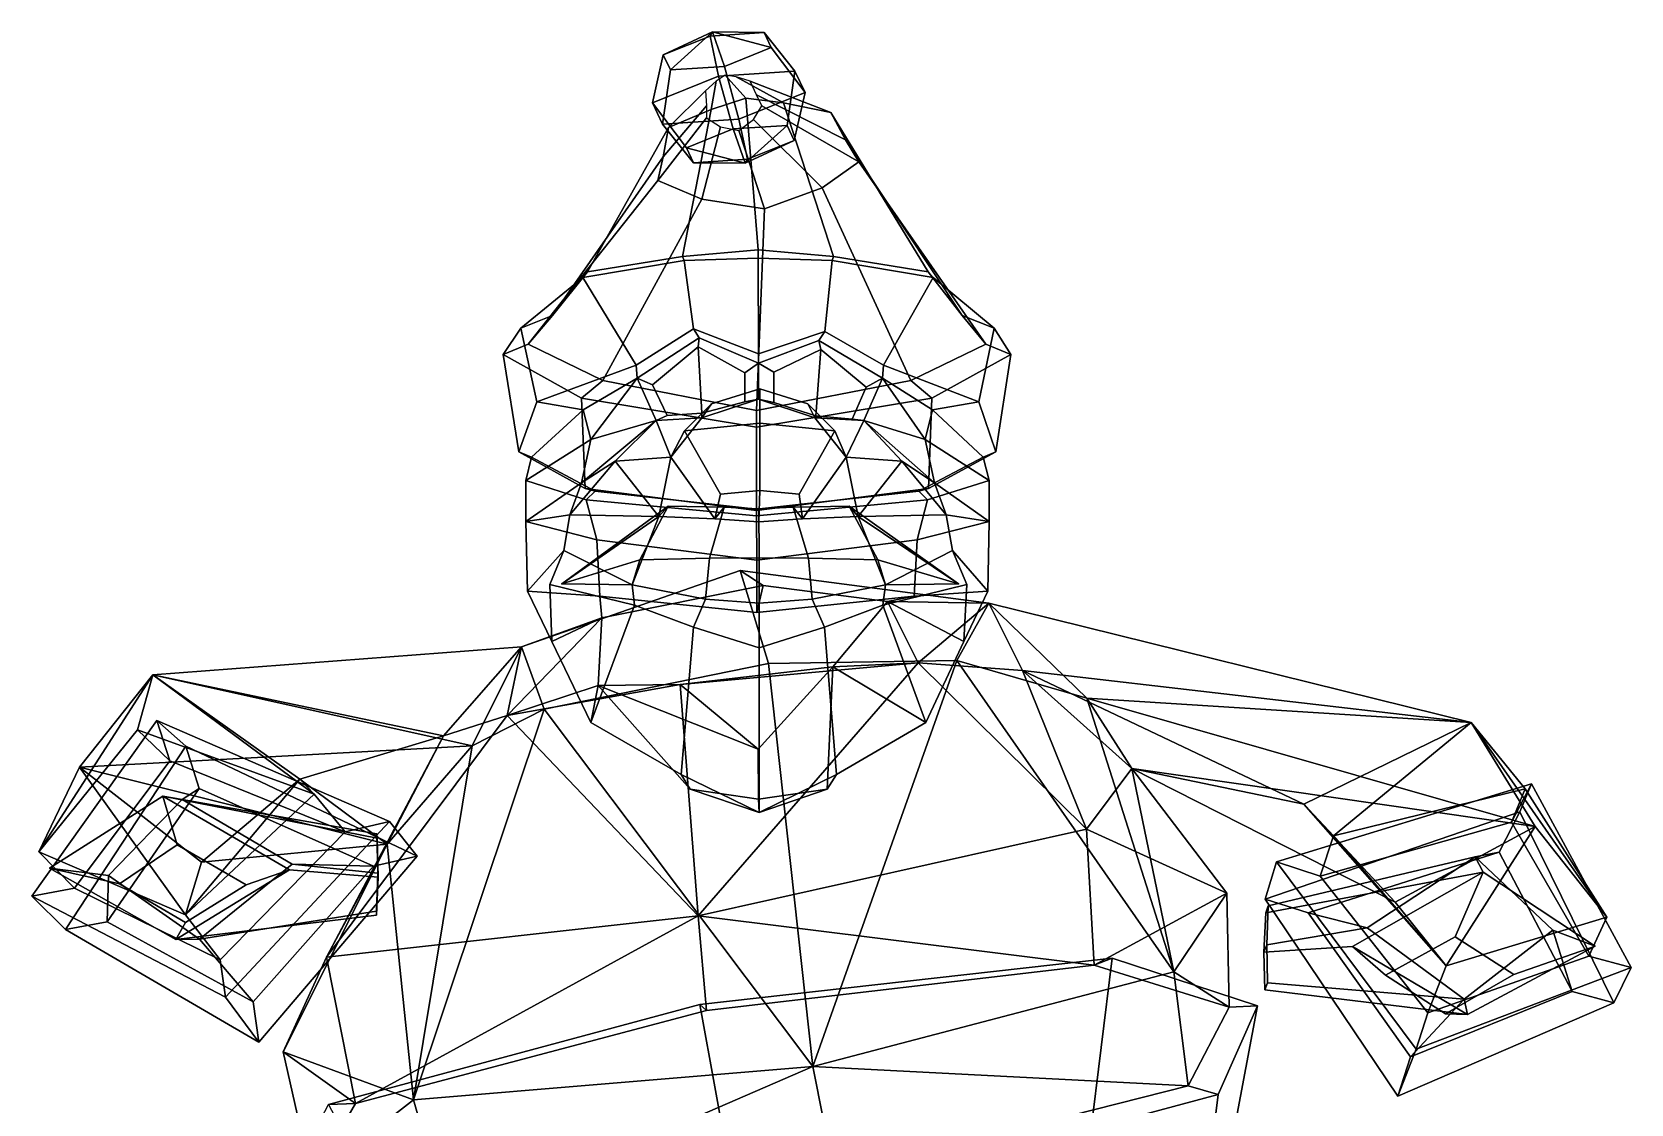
# Model space of a CAD drawing. Extents: x -216 to 217, y -168 to 284.
# Drawn here: x -216.2 to 216.6, y -6.2 to 284.1 of the extents above; entities that cross this region are included whole.
import ezdxf

# ---------------------------------------------------------------- set-up
doc = ezdxf.new("R2010")
doc.units = 0

msp = doc.modelspace()

# ---------------------------------------------------------------- linework, layer by layer
for p in [(-72.829361, 134.645157, 107.368141), (34.599239, 134.645157, 106.861176)]:
    msp.add_point(p)
for points in [[(-45.325863, 277.875977, -40.554176), (-32.660358, 282.949585, -48.637783), (-30.341681, 272.072632, -59.39183), (-48.253445, 264.897461, -47.959953)], [(-43.389053, 273.775818, -25.939379), (-32.01627, 284.058258, -32.075966), (-45.325863, 277.875977, -40.554176)], [(-32.01627, 284.058258, -32.075966), (-32.660358, 282.949585, -48.637783), (-45.325863, 277.875977, -40.554176)], [(-28.786722, 274.749207, -19.408129), (-32.01627, 284.058258, -32.075966), (-43.389053, 273.775818, -25.939379)], [(-32.01627, 284.058258, -32.075966), (-18.057989, 283.922974, -42.106476), (-32.660358, 282.949585, -48.637783)], [(-18.057989, 283.922974, -42.106476), (-9.69085, 273.449219, -50.155239), (-30.341681, 272.072632, -59.39183), (-32.660358, 282.949585, -48.637783)], [(-16.121174, 279.822784, -27.49168), (-18.057989, 283.922974, -42.106476), (-32.01627, 284.058258, -32.075966)], [(-28.786722, 274.749207, -19.408129), (-16.121174, 279.822784, -27.49168), (-32.01627, 284.058258, -32.075966)], [(-6.951772, 267.650665, -29.486717), (-9.69085, 273.449219, -50.155239), (-18.057989, 283.922974, -42.106476), (-16.121174, 279.822784, -27.49168)], [(-45.514366, 259.098938, -27.291428), (-43.389053, 273.775818, -25.939379), (-45.325863, 277.875977, -40.554176), (-48.253445, 264.897461, -47.959953)], [(-24.863535, 260.475525, -18.054873), (-6.951772, 267.650665, -29.486717), (-16.121174, 279.822784, -27.49168), (-28.786722, 274.749207, -19.408129)], [(-24.863535, 260.475525, -18.054873), (-28.786722, 274.749207, -19.408129), (-43.389053, 273.775818, -25.939379), (-45.514366, 259.098938, -27.291428)], [(-11.816122, 258.772339, -51.507233), (-26.418489, 257.79892, -58.03854), (-30.341681, 272.072632, -59.39183), (-9.69085, 273.449219, -50.155239)], [(-6.951772, 267.650665, -29.486717), (-9.87931, 254.67215, -36.892437), (-11.816122, 258.772339, -51.507233), (-9.69085, 273.449219, -50.155239)], [(-39.084, 252.725342, -49.954933), (-48.253445, 264.897461, -47.959953), (-30.341681, 272.072632, -59.39183), (-26.418489, 257.79892, -58.03854)], [(-30.993835, 270.696106, -26.752914), (-33.875668, 268.078156, -27.276136), (-43.937378, 258.187378, 28.047812), (-32.398819, 263.054779, 32.626366)], [(-28.56472, 272.389648, -26.490099), (-30.993835, 270.696106, -26.752914), (-32.398819, 263.054779, 32.626366), (-22.94878, 266.149017, 35.225864)], [(-28.56472, 272.389648, -26.490099), (-22.94878, 266.149017, 35.225864), (-12.768648, 264.88797, 32.102146), (-25.593077, 271.893768, -27.060366)], [(-25.593077, 271.893768, -27.060366), (-12.768648, 264.88797, 32.102146), (0.02093, 262.292511, 26.873917), (-21.781616, 270.760162, -27.964624)], [(-21.781616, 270.760162, -27.964624), (0.02093, 262.292511, 26.873917), (4.040373, 254.862015, 16.701637), (-20.072855, 267.063263, -29.477446)], [(-45.514366, 259.098938, -27.291428), (-48.253445, 264.897461, -47.959953), (-39.084, 252.725342, -49.954933), (-37.147182, 248.625137, -35.340137)], [(-33.875668, 268.078156, -27.276136), (-33.669689, 264.047974, -28.703405), (-45.380135, 250.246796, 18.021399), (-43.937378, 258.187378, 28.047812)], [(-19.618858, 225.102722, 88.723854), (-22.94878, 266.149017, 35.225864), (-32.398819, 263.054779, 32.626366), (-40.093151, 223.261993, 81.413513)], [(-24.863535, 260.475525, -18.054873), (-22.544855, 249.598557, -28.808887), (-9.87931, 254.67215, -36.892437), (-6.951772, 267.650665, -29.486717)], [(-19.618858, 225.102722, 88.723854), (0.785522, 223.261993, 81.220604), (-12.768648, 264.88797, 32.102146), (-22.94878, 266.149017, 35.225864)], [(-18.612673, 264.099335, -30.702408), (7.580011, 248.895996, 8.488301), (-2.331734, 241.815369, 0.816675), (-20.864241, 260.386169, -31.690384)], [(-20.072855, 267.063263, -29.477446), (4.040373, 254.862015, 16.701637), (7.580011, 248.895996, 8.488301), (-18.612673, 264.099335, -30.702408)], [(26.4044, 219.096115, 68.514496), (0.02093, 262.292511, 26.873917), (-12.768648, 264.88797, 32.102146), (0.785522, 223.261993, 81.220604)], [(-65.830803, 219.096115, 68.949768), (-40.093151, 223.261993, 81.413513), (-32.398819, 263.054779, 32.626366), (-43.937378, 258.187378, 28.047812)], [(-33.669689, 264.047974, -28.703405), (-33.585361, 260.778931, -29.850044), (-46.841293, 243.813797, 9.941607), (-45.380135, 250.246796, 18.021399)], [(-33.585361, 260.778931, -29.850044), (-29.823996, 258.399231, -31.180325), (-34.897804, 238.774124, 1.686343), (-46.841293, 243.813797, 9.941607)], [(-24.863535, 260.475525, -18.054873), (-45.514366, 259.098938, -27.291428), (-37.147182, 248.625137, -35.340137), (-22.544855, 249.598557, -28.808887)], [(-20.864241, 260.386169, -31.690384), (-2.331734, 241.815369, 0.816675), (-17.930384, 236.212067, -4.113408), (-24.835554, 257.340363, -32.216274)], [(35.619118, 207.291977, 42.349709), (4.040373, 254.862015, 16.701637), (0.02093, 262.292511, 26.873917), (26.4044, 219.096115, 68.514496)], [(-75.292046, 207.291977, 42.873112), (-65.830803, 219.096115, 68.949768), (-43.937378, 258.187378, 28.047812), (-45.380135, 250.246796, 18.021399)], [(-23.188942, 248.489853, -45.370647), (-39.084, 252.725342, -49.954933), (-26.418489, 257.79892, -58.03854)], [(-29.823996, 258.399231, -31.180325), (-24.835554, 257.340363, -32.216274), (-17.930384, 236.212067, -4.113408), (-34.897804, 238.774124, 1.686343)], [(-23.188942, 248.489853, -45.370647), (-26.418489, 257.79892, -58.03854), (-11.816122, 258.772339, -51.507233)], [(-9.87931, 254.67215, -36.892437), (-23.188942, 248.489853, -45.370647), (-11.816122, 258.772339, -51.507233)], [(-37.147182, 248.625137, -35.340137), (-39.084, 252.725342, -49.954933), (-23.188942, 248.489853, -45.370647)], [(-22.544855, 249.598557, -28.808887), (-23.188942, 248.489853, -45.370647), (-9.87931, 254.67215, -36.892437)], [(41.989735, 199.506973, 19.938246), (7.580011, 248.895996, 8.488301), (4.040373, 254.862015, 16.701637), (35.619118, 207.291977, 42.349709)], [(-81.873901, 199.506973, 20.522768), (-75.292046, 207.291977, 42.873112), (-45.380135, 250.246796, 18.021399), (-46.841293, 243.813797, 9.941607)], [(-22.544855, 249.598557, -28.808887), (-37.147182, 248.625137, -35.340137), (-23.188942, 248.489853, -45.370647)], [(21.665287, 189.657028, 0.529484), (-2.331734, 241.815369, 0.816675), (7.580011, 248.895996, 8.488301), (41.989735, 199.506973, 19.938246)], [(-61.733547, 189.657028, 0.92305), (-81.873901, 199.506973, 20.522768), (-46.841293, 243.813797, 9.941607), (-34.897804, 238.774124, 1.686343)], [(-20.119385, 181.557114, -17.339878), (-61.733547, 189.657028, 0.92305), (-34.897804, 238.774124, 1.686343), (-17.930384, 236.212067, -4.113408)], [(-20.119385, 181.557114, -17.339878), (-17.930384, 236.212067, -4.113408), (-2.331734, 241.815369, 0.816675), (21.665287, 189.657028, 0.529484)], [(-19.598185, 222.797211, 93.105118), (-19.618858, 225.102722, 88.723854), (-40.093151, 223.261993, 81.413513), (-39.665947, 222.214615, 86.868355)], [(-19.598185, 222.797211, 93.105118), (0.409821, 222.214615, 86.67923), (0.785522, 223.261993, 81.220604), (-19.618858, 225.102722, 88.723854)], [(-39.665947, 222.214615, 86.868355), (-40.093151, 223.261993, 81.413513), (-65.830803, 219.096115, 68.949768), (-67.089218, 217.6026, 74.212944)], [(-37.188656, 203.641296, 95.952301), (-39.665947, 222.214615, 86.868355), (-67.089218, 217.6026, 74.212944), (-52.664925, 193.804153, 86.710869)], [(-19.556087, 196.904236, 102.025421), (-19.598185, 222.797211, 93.105118), (-39.665947, 222.214615, 86.868355), (-37.188656, 203.641296, 95.952301)], [(-19.556087, 196.904236, 102.025421), (-1.563418, 202.920746, 96.038673), (0.409821, 222.214615, 86.67923), (-19.598185, 222.797211, 93.105118)], [(-1.563418, 202.920746, 96.038673), (14.307467, 193.804153, 86.394829), (27.712439, 217.60257, 73.765572), (0.409821, 222.214615, 86.67923)], [(0.409821, 222.214615, 86.67923), (27.712439, 217.60257, 73.765572), (26.4044, 219.096115, 68.514496), (0.785522, 223.261993, 81.220604)], [(-67.089218, 217.6026, 74.212944), (-65.830803, 219.096115, 68.949768), (-75.292046, 207.291977, 42.873112), (-83.852707, 203.876892, 45.259743)], [(-52.664925, 193.804153, 86.710869), (-67.089218, 217.6026, 74.212944), (-83.852707, 203.876892, 45.259743), (-79.557335, 183.954987, 69.640625)], [(14.307467, 193.804153, 86.394829), (40.136845, 183.954987, 69.075783), (44.201908, 203.876892, 44.655441), (27.712439, 217.60257, 73.765572)], [(27.712439, 217.60257, 73.765572), (44.201908, 203.876892, 44.655441), (35.619118, 207.291977, 42.349709), (26.4044, 219.096115, 68.514496)], [(-83.852707, 203.876892, 45.259743), (-75.292046, 207.291977, 42.873112), (-81.873901, 199.506973, 20.522768), (-88.647789, 196.696396, 19.748962)], [(-79.557335, 183.954987, 69.640625), (-83.852707, 203.876892, 45.259743), (-88.647789, 196.696396, 19.748962), (-84.451614, 170.346191, 33.556049)], [(-37.188656, 203.641296, 95.952301), (-52.664925, 193.804153, 86.710869), (-52.366154, 190.340195, 85.952995), (-35.57201, 201.236725, 95.168884)], [(-19.556087, 196.904236, 102.025421), (-37.188656, 203.641296, 95.952301), (-35.57201, 201.236725, 95.168884), (-19.567089, 194.375168, 99.694244)], [(44.201908, 203.876892, 44.655441), (48.756012, 196.696396, 19.100542), (41.989735, 199.506973, 19.938246), (35.619118, 207.291977, 42.349709)], [(40.136845, 183.954987, 69.075783), (44.690338, 170.346191, 32.946617), (48.756012, 196.696396, 19.100542), (44.201908, 203.876892, 44.655441)], [(-88.647789, 196.696396, 19.748962), (-81.873901, 199.506973, 20.522768), (-61.733547, 189.657028, 0.92305), (-67.455696, 184.878143, -1.493161)], [(-35.84874, 198.794983, 93.185417), (-35.57201, 201.236725, 95.168884), (-52.366154, 190.340195, 85.952995), (-48.211742, 188.520538, 86.226227)], [(-35.84874, 198.794983, 93.185417), (-23.281178, 191.789185, 97.364265), (-19.567089, 194.375168, 99.694244), (-35.57201, 201.236725, 95.168884)], [(-19.556087, 196.904236, 102.025421), (-19.567089, 194.375168, 99.694244), (-3.187385, 200.516205, 95.270546), (-1.563418, 202.920746, 96.038673)], [(-2.674302, 198.117188, 93.050209), (-3.187385, 200.516205, 95.270546), (-19.567089, 194.375168, 99.694244), (-15.406449, 191.947144, 97.466881)], [(-1.563418, 202.920746, 96.038673), (-3.187385, 200.516205, 95.270546), (14.001554, 190.340195, 85.639801), (14.307467, 193.804153, 86.394829)], [(-2.674302, 198.117188, 93.050209), (9.592198, 187.911316, 83.453194), (14.001554, 190.340195, 85.639801), (-3.187385, 200.516205, 95.270546)], [(48.756012, 196.696396, 19.100542), (27.364384, 184.878143, -1.940625), (21.665287, 189.657028, 0.529484), (41.989735, 199.506973, 19.938246)], [(-84.451614, 170.346191, 33.556049), (-88.647789, 196.696396, 19.748962), (-67.455696, 184.878143, -1.493161), (-66.483223, 160.424973, 8.609538)], [(-34.899292, 180.876968, 97.525215), (-35.84874, 198.794983, 93.185417), (-48.211742, 188.520538, 86.226227), (-44.312874, 180.254944, 92.266052)], [(-23.281178, 191.789185, 97.364265), (-35.84874, 198.794983, 93.185417), (-34.899292, 180.876968, 97.525215), (-23.263699, 183.894653, 101.068207)], [(-15.406449, 191.947144, 97.466881), (-15.387475, 183.763626, 101.487709), (-4.016264, 180.150314, 96.952568), (-2.674302, 198.117188, 93.050209)], [(-4.016264, 180.150314, 96.952568), (5.830017, 179.241592, 90.408157), (9.592198, 187.911316, 83.453194), (-2.674302, 198.117188, 93.050209)], [(44.690338, 170.346191, 32.946617), (26.487295, 160.424973, 8.170802), (27.364384, 184.878143, -1.940625), (48.756012, 196.696396, 19.100542)], [(-66.985199, 181.730759, 70.919792), (-52.366154, 190.340195, 85.952995), (-52.664925, 193.804153, 86.710869), (-79.557335, 183.954987, 69.640625)], [(-23.263699, 183.894653, 101.068207), (-19.545446, 184.590088, 104.280693), (-19.567089, 194.375168, 99.694244), (-23.281178, 191.789185, 97.364265)], [(-15.387475, 183.763626, 101.487709), (-15.406449, 191.947144, 97.466881), (-19.567089, 194.375168, 99.694244), (-19.545446, 184.590088, 104.280693)], [(27.577341, 181.730759, 70.473541), (40.136845, 183.954987, 69.075783), (14.307467, 193.804153, 86.394829), (14.001554, 190.340195, 85.639801)], [(-67.455696, 184.878143, -1.493161), (-61.733547, 189.657028, 0.92305), (-20.119385, 181.557114, -17.339878), (-20.135138, 177.029053, -20.677811)], [(-64.932098, 173.710861, 74.183502), (-52.366154, 190.340195, 85.952995), (-66.985199, 181.730759, 70.919792)], [(-47.236317, 178.898666, 93.844986), (-52.366154, 190.340195, 85.952995), (-64.932098, 173.710861, 74.183502)], [(-44.312874, 180.254944, 92.266052), (-48.211742, 188.520538, 86.226227), (-52.366154, 190.340195, 85.952995), (-47.236317, 178.898666, 93.844986)], [(-19.172947, 178.103943, 126.659653), (-19.209694, 187.468018, 118.872772), (-32.259102, 183.397934, 116.557709), (-39.549961, 176.097809, 120.469223)], [(-19.209694, 187.468018, 118.872772), (-19.545446, 184.590088, 104.280693), (-34.851871, 179.553177, 100.374268), (-32.259102, 183.397934, 116.557709)], [(27.364384, 184.878143, -1.940625), (-20.135138, 177.029053, -20.677811), (-20.119385, 181.557114, -17.339878), (21.665287, 189.657028, 0.529484)], [(-19.209694, 187.468018, 118.872772), (-6.182719, 183.397934, 116.434647), (-4.276569, 179.553177, 100.229988), (-19.545446, 184.590088, 104.280693)], [(-19.172947, 178.103943, 126.659653), (1.144731, 176.097809, 120.277184), (-6.182719, 183.397934, 116.434647), (-19.209694, 187.468018, 118.872772)], [(5.830017, 179.241592, 90.408157), (8.946429, 178.898666, 93.579857), (14.001554, 190.340195, 85.639801), (9.592198, 187.911316, 83.453194)], [(8.946429, 178.898666, 93.579857), (25.555124, 173.710861, 73.756485), (14.001554, 190.340195, 85.639801)], [(25.555124, 173.710861, 73.756485), (27.577341, 181.730759, 70.473541), (14.001554, 190.340195, 85.639801)], [(-79.557335, 183.954987, 69.640625), (-84.451614, 170.346191, 33.556049), (-81.028549, 168.904495, 35.396755), (-66.985199, 181.730759, 70.919792)], [(-66.483223, 160.424973, 8.609538), (-67.455696, 184.878143, -1.493161), (-20.135138, 177.029053, -20.677811), (-20.0893, 154.517303, -10.964352)], [(-39.549961, 176.097809, 120.469223), (-32.259102, 183.397934, 116.557709), (-34.851871, 179.553177, 100.374268), (-43.260677, 168.893661, 104.096779)], [(-34.899292, 180.876968, 97.525215), (-34.851871, 179.553177, 100.374268), (-19.545446, 184.590088, 104.280693), (-23.263699, 183.894653, 101.068207)], [(26.487295, 160.424973, 8.170802), (-20.0893, 154.517303, -10.964352), (-20.135138, 177.029053, -20.677811), (27.364384, 184.878143, -1.940625)], [(-4.016264, 180.150314, 96.952568), (-15.387475, 183.763626, 101.487709), (-19.545446, 184.590088, 104.280693), (-4.276569, 179.553177, 100.229988)], [(1.144731, 176.097809, 120.277184), (4.166995, 168.893661, 103.872963), (-4.276569, 179.553177, 100.229988), (-6.182719, 183.397934, 116.434647)], [(40.136845, 183.954987, 69.075783), (27.577341, 181.730759, 70.473541), (41.284805, 168.904495, 34.819546), (44.690338, 170.346191, 32.946617)], [(-66.985199, 181.730759, 70.919792), (-81.028549, 168.904495, 35.396755), (-82.565857, 162.633713, 38.921398), (-64.932098, 173.710861, 74.183502)], [(-67.435417, 161.978455, 78.175247), (-47.236317, 178.898666, 93.844986), (-64.932098, 173.710861, 74.183502)], [(-58.387711, 167.889175, 101.231636), (-47.236317, 178.898666, 93.844986), (-67.435417, 161.978455, 78.175247)], [(-58.387711, 167.889175, 101.231636), (-43.260677, 168.893661, 104.096779), (-47.236317, 178.898666, 93.844986)], [(-34.899292, 180.876968, 97.525215), (-44.312874, 180.254944, 92.266052), (-47.236317, 178.898666, 93.844986), (-34.851871, 179.553177, 100.374268)], [(-43.260677, 168.893661, 104.096779), (-34.851871, 179.553177, 100.374268), (-47.236317, 178.898666, 93.844986)], [(-19.173613, 159.907608, 126.519196), (-19.172947, 178.103943, 126.659653), (-39.549961, 176.097809, 120.469223), (-29.811604, 158.877502, 121.260452)], [(-19.173613, 159.907608, 126.519196), (-8.585725, 158.877502, 121.160286), (1.144731, 176.097809, 120.277184), (-19.172947, 178.103943, 126.659653)], [(-4.016264, 180.150314, 96.952568), (-4.276569, 179.553177, 100.229988), (8.946429, 178.898666, 93.579857), (5.830017, 179.241592, 90.408157)], [(4.166995, 168.893661, 103.872963), (8.946429, 178.898666, 93.579857), (-4.276569, 179.553177, 100.229988)], [(19.266312, 167.889175, 100.865181), (8.946429, 178.898666, 93.579857), (4.166995, 168.893661, 103.872963)], [(19.266312, 167.889175, 100.865181), (28.096022, 161.978455, 77.724426), (8.946429, 178.898666, 93.579857)], [(28.096022, 161.978455, 77.724426), (25.555124, 173.710861, 73.756485), (8.946429, 178.898666, 93.579857)], [(27.577341, 181.730759, 70.473541), (25.555124, 173.710861, 73.756485), (42.855301, 162.633713, 38.329525), (41.284805, 168.904495, 34.819546)], [(-64.932098, 173.710861, 74.183502), (-82.565857, 162.633713, 38.921398), (-82.558624, 151.482956, 45.223217), (-67.435417, 161.978455, 78.175247)], [(-29.811604, 158.877502, 121.260452), (-39.549961, 176.097809, 120.469223), (-43.260677, 168.893661, 104.096779), (-31.364084, 152.236191, 109.654312)], [(-8.585725, 158.877502, 121.160286), (-7.676621, 152.236191, 109.542526), (4.166995, 168.893661, 103.872963), (1.144731, 176.097809, 120.277184)], [(25.555124, 173.710861, 73.756485), (28.096022, 161.978455, 77.724426), (42.907543, 151.482956, 44.63113), (42.855301, 162.633713, 38.329525)], [(-84.451614, 170.346191, 33.556049), (-66.483223, 160.424973, 8.609538), (-63.805569, 159.726608, 9.960121), (-81.028549, 168.904495, 35.396755)], [(-82.565857, 162.633713, 38.921398), (-81.028549, 168.904495, 35.396755), (-63.805569, 159.726608, 9.960121), (-66.201515, 157.399338, 8.381516)], [(-46.50378, 152.886612, 103.093163), (-43.260677, 168.893661, 104.096779), (-58.387711, 167.889175, 101.231636)], [(-31.364084, 152.236191, 109.654312), (-43.260677, 168.893661, 104.096779), (-46.50378, 152.886612, 103.093163)], [(-7.676621, 152.236191, 109.542526), (7.400478, 152.886612, 102.838776), (4.166995, 168.893661, 103.872963)], [(7.400478, 152.886612, 102.838776), (19.266312, 167.889175, 100.865181), (4.166995, 168.893661, 103.872963)], [(44.690338, 170.346191, 32.946617), (41.284805, 168.904495, 34.819546), (23.822514, 159.726608, 9.546597), (26.487295, 160.424973, 8.170802)], [(42.855301, 162.633713, 38.329525), (26.203445, 157.399338, 7.945449), (23.822514, 159.726608, 9.546597), (41.284805, 168.904495, 34.819546)], [(-70.590797, 153.320969, 80.644066), (-58.387711, 167.889175, 101.231636), (-67.435417, 161.978455, 78.175247)], [(-46.50378, 152.886612, 103.093163), (-58.387711, 167.889175, 101.231636), (-70.590797, 153.320969, 80.644066)], [(7.400478, 152.886612, 102.838776), (31.274555, 153.320969, 80.163361), (19.266312, 167.889175, 100.865181)], [(31.274555, 153.320969, 80.163361), (28.096022, 161.978455, 77.724426), (19.266312, 167.889175, 100.865181)], [(-82.558624, 151.482956, 45.223217), (-82.565857, 162.633713, 38.921398), (-66.201515, 157.399338, 8.381516), (-63.355919, 146.537064, 10.595324)], [(-67.435417, 161.978455, 78.175247), (-82.558624, 151.482956, 45.223217), (-70.590797, 153.320969, 80.644066)], [(-66.483223, 160.424973, 8.609538), (-20.0893, 154.517303, -10.964352), (-20.071346, 154.881851, -7.159901), (-63.805569, 159.726608, 9.960121)], [(26.487295, 160.424973, 8.170802), (23.822514, 159.726608, 9.546597), (-20.071346, 154.881851, -7.159901), (-20.0893, 154.517303, -10.964352)], [(42.907543, 151.482956, 44.63113), (23.378874, 146.537064, 10.186014), (26.203445, 157.399338, 7.945449), (42.855301, 162.633713, 38.329525)], [(28.096022, 161.978455, 77.724426), (31.274555, 153.320969, 80.163361), (42.907543, 151.482956, 44.63113)], [(-66.201515, 157.399338, 8.381516), (-63.805569, 159.726608, 9.960121), (-20.071346, 154.881851, -7.159901), (-20.068916, 153.021988, -6.644134)], [(-63.355919, 146.537064, 10.595324), (-66.201515, 157.399338, 8.381516), (-20.068916, 153.021988, -6.644134), (-20.041513, 141.056656, -0.835264)], [(-19.173613, 159.907608, 126.519196), (-29.811604, 158.877502, 121.260452), (-31.364084, 152.236191, 109.654312), (-19.488729, 151.441376, 116.299591)], [(26.203445, 157.399338, 7.945449), (-20.068916, 153.021988, -6.644134), (-20.071346, 154.881851, -7.159901), (23.822514, 159.726608, 9.546597)], [(23.378874, 146.537064, 10.186014), (-20.041513, 141.056656, -0.835264), (-20.068916, 153.021988, -6.644134), (26.203445, 157.399338, 7.945449)], [(-19.173613, 159.907608, 126.519196), (-19.488729, 151.441376, 116.299591), (-7.676621, 152.236191, 109.542526), (-8.585725, 158.877502, 121.160286)], [(-72.232292, 143.618622, 84.27253), (-70.590797, 153.320969, 80.644066), (-82.558624, 151.482956, 45.223217), (-82.069527, 132.638412, 53.354885)], [(-51.679382, 141.092865, 125.065231), (-43.992638, 155.621964, 117.300575), (-72.829361, 134.645157, 107.368141)], [(-43.992638, 155.621964, 117.300575), (-46.50378, 152.886612, 103.093163), (-72.829361, 134.645157, 107.368141)], [(-72.829361, 134.645157, 107.368141), (-46.50378, 152.886612, 103.093163), (-53.782417, 134.32164, 116.528152)], [(-72.232292, 143.618622, 84.27253), (-53.782417, 134.32164, 116.528152), (-46.50378, 152.886612, 103.093163), (-70.590797, 153.320969, 80.644066)], [(-28.810759, 155.421402, 117.426788), (-43.992638, 155.621964, 117.300575), (-51.679382, 141.092865, 125.065231), (-32.823006, 141.615723, 134.192886)], [(-43.992638, 155.621964, 117.300575), (-28.810759, 155.421402, 117.426788), (-31.364084, 152.236191, 109.654312), (-46.50378, 152.886612, 103.093163)], [(-32.823006, 141.615723, 134.192886), (-19.401112, 141.629623, 134.866211), (-19.468754, 154.94548, 120.532051), (-28.810759, 155.421402, 117.426788)], [(-19.468754, 154.94548, 120.532051), (-19.488729, 151.441376, 116.299591), (-31.364084, 152.236191, 109.654312), (-28.810759, 155.421402, 117.426788)], [(-19.468754, 154.94548, 120.532051), (-10.156475, 155.421402, 117.33876), (-7.676621, 152.236191, 109.542526), (-19.488729, 151.441376, 116.299591)], [(-5.986172, 141.615723, 134.066238), (-10.156475, 155.421402, 117.33876), (-19.468754, 154.94548, 120.532051), (-19.401112, 141.629623, 134.866211)], [(-10.156475, 155.421402, 117.33876), (-5.986172, 141.615723, 134.066238), (12.783222, 141.092865, 124.761032), (5.023536, 155.621964, 117.06926)], [(5.023536, 155.621964, 117.06926), (7.400478, 152.886612, 102.838776), (-7.676621, 152.236191, 109.542526), (-10.156475, 155.421402, 117.33876)], [(12.783222, 141.092865, 124.761032), (34.599239, 134.645157, 106.861176), (5.023536, 155.621964, 117.06926)], [(5.023536, 155.621964, 117.06926), (34.599239, 134.645157, 106.861176), (7.400478, 152.886612, 102.838776)], [(32.950214, 143.618622, 83.776161), (31.274555, 153.320969, 80.163361), (7.400478, 152.886612, 102.838776), (14.80559, 134.32164, 116.204483)], [(34.599239, 134.645157, 106.861176), (14.80559, 134.32164, 116.204483), (7.400478, 152.886612, 102.838776)], [(32.950214, 143.618622, 83.776161), (42.495216, 132.638412, 52.767056), (42.907543, 151.482956, 44.63113), (31.274555, 153.320969, 80.163361)], [(-82.069527, 132.638412, 53.354885), (-82.558624, 151.482956, 45.223217), (-63.355919, 146.537064, 10.595324), (-62.496853, 131.317886, 19.123983)], [(42.495216, 132.638412, 52.767056), (22.60034, 131.317856, 18.722401), (23.378874, 146.537064, 10.186014), (42.907543, 151.482956, 44.63113)], [(-75.488983, 118.989723, 62.601536), (-76.046562, 134.478836, 90.957382), (-72.232292, 143.618622, 84.27253), (-82.069527, 132.638412, 53.354885)], [(-72.232292, 143.618622, 84.27253), (-76.046562, 134.478836, 90.957382), (-53.113808, 128.870132, 108.676468), (-53.782417, 134.32164, 116.528152)], [(-62.496853, 131.317886, 19.123983), (-63.355919, 146.537064, 10.595324), (-20.041513, 141.056656, -0.835264), (-19.995123, 126.832237, 8.994896)], [(22.60034, 131.317856, 18.722401), (-19.995123, 126.832237, 8.994896), (-20.041513, 141.056656, -0.835264), (23.378874, 146.537064, 10.186014)], [(32.950214, 143.618622, 83.776161), (14.80559, 134.32164, 116.204483), (14.062904, 128.870117, 108.359459), (36.827408, 134.478836, 90.424713)], [(36.002228, 118.989723, 62.075397), (42.495216, 132.638412, 52.767056), (32.950214, 143.618622, 83.776161), (36.827408, 134.478836, 90.424713)], [(-53.782417, 134.32164, 116.528152), (-51.679382, 141.092865, 125.065231), (-72.829361, 134.645157, 107.368141)], [(-32.823006, 141.615723, 134.192886), (-51.679382, 141.092865, 125.065231), (-53.782417, 134.32164, 116.528152), (-33.889736, 130.485321, 127.385025)], [(-19.401112, 141.629623, 134.866211), (-32.823006, 141.615723, 134.192886), (-33.889736, 130.485321, 127.385025), (-19.406927, 129.402267, 133.633743)], [(-19.401112, 141.629623, 134.866211), (-19.406927, 129.402267, 133.633743), (-4.983739, 130.485321, 127.248611), (-5.986172, 141.615723, 134.066238)], [(-5.986172, 141.615723, 134.066238), (-4.983739, 130.485321, 127.248611), (14.80559, 134.32164, 116.204483), (12.783222, 141.092865, 124.761032)], [(14.80559, 134.32164, 116.204483), (34.599239, 134.645157, 106.861176), (12.783222, 141.092865, 124.761032)], [(-24.488804, 138.275757, -19.952164), (-16.806179, 113.05426, -67.568932), (-77.608223, 100.666451, -67.208321), (-83.702408, 117.54866, -20.813034)], [(-24.488804, 138.275757, -19.952164), (-83.702408, 117.54866, -20.813034), (-61.998039, 125.39949, 20.841274), (-18.2512, 134.15863, -0.076245)], [(-53.113808, 128.870132, 108.676468), (-76.046562, 134.478836, 90.957382), (-75.488983, 118.989723, 62.601536), (-64.960983, 97.10675, 87.629379)], [(-37.153618, 122.904388, 132.299225), (-33.889736, 130.485321, 127.385025), (-53.782417, 134.32164, 116.528152), (-53.113808, 128.870132, 108.676468)], [(-24.488804, 138.275757, -19.952164), (42.818222, 129.41571, -15.259202), (34.10593, 113.854446, -59.094322), (-16.806179, 113.05426, -67.568932)], [(-18.2512, 134.15863, -0.076245), (15.397571, 129.827972, 23.437929), (42.818222, 129.41571, -15.259202), (-24.488804, 138.275757, -19.952164)], [(-1.673625, 122.904388, 132.13179), (14.062904, 128.870117, 108.359459), (14.80559, 134.32164, 116.204483), (-4.983739, 130.485321, 127.248611)], [(14.062904, 128.870117, 108.359459), (25.710911, 97.10675, 87.201492), (36.002228, 118.989723, 62.075397), (36.827408, 134.478836, 90.424713)], [(-75.488983, 118.989723, 62.601536), (-82.069527, 132.638412, 53.354885), (-62.496853, 131.317886, 19.123983), (-61.998039, 125.39949, 20.841274)], [(-61.998039, 125.39949, 20.841274), (-62.496853, 131.317886, 19.123983), (-19.995123, 126.832237, 8.994896), (-18.2512, 134.15863, -0.076245)], [(-19.371658, 117.277512, 141.10788), (-19.406927, 129.402267, 133.633743), (-33.889736, 130.485321, 127.385025), (-37.153618, 122.904388, 132.299225)], [(15.397571, 129.827972, 23.437929), (-18.2512, 134.15863, -0.076245), (-19.995123, 126.832237, 8.994896), (22.60034, 131.317856, 18.722401)], [(-19.371658, 117.277512, 141.10788), (-1.673625, 122.904388, 132.13179), (-4.983739, 130.485321, 127.248611), (-19.406927, 129.402267, 133.633743)], [(36.002228, 118.989723, 62.075397), (15.397571, 129.827972, 23.437929), (22.60034, 131.317856, 18.722401), (42.495216, 132.638412, 52.767056)], [(-40.468899, 82.982773, 126.942261), (-37.153618, 122.904388, 132.299225), (-53.113808, 128.870132, 108.676468), (-64.960983, 97.10675, 87.629379)], [(1.590944, 82.982773, 126.743774), (25.710911, 97.10675, 87.201492), (14.062904, 128.870117, 108.359459), (-1.673625, 122.904388, 132.13179)], [(25.710911, 97.10675, 87.201492), (0.602024, 112.128845, 54.14389), (15.397571, 129.827972, 23.437929), (36.002228, 118.989723, 62.075397)], [(23.696074, 113.221092, 38.665058), (15.397571, 129.827972, 23.437929), (0.602024, 112.128845, 54.14389)], [(42.818222, 129.41571, -15.259202), (15.397571, 129.827972, 23.437929), (23.696074, 113.221092, 38.665058)], [(51.948566, 111.176125, 30.395319), (42.818222, 129.41571, -15.259202), (23.696074, 113.221092, 38.665058)], [(69.307365, 103.652466, -44.356922), (34.10593, 113.854446, -59.094322), (42.818222, 129.41571, -15.259202)], [(51.948566, 111.176125, 30.395319), (173.333527, 97.042839, 34.536892), (42.818222, 129.41571, -15.259202)], [(69.307365, 103.652466, -44.356922), (42.818222, 129.41571, -15.259202), (173.333527, 97.042839, 34.536892)], [(-83.702408, 117.54866, -20.813034), (-87.611755, 99.004959, 29.911745), (-61.998039, 125.39949, 20.841274)], [(-87.611755, 99.004959, 29.911745), (-62.979614, 107.084053, 51.185875), (-61.998039, 125.39949, 20.841274)], [(-64.960983, 97.10675, 87.629379), (-75.488983, 118.989723, 62.601536), (-61.998039, 125.39949, 20.841274), (-62.979614, 107.084053, 51.185875)], [(-19.40531, 72.739914, 133.977036), (-19.371658, 117.277512, 141.10788), (-37.153618, 122.904388, 132.299225), (-40.468899, 82.982773, 126.942261)], [(-19.40531, 72.739914, 133.977036), (1.590944, 82.982773, 126.743774), (-1.673625, 122.904388, 132.13179), (-19.371658, 117.277512, 141.10788)], [(-104.786972, 93.490349, 19.107203), (-83.702408, 117.54866, -20.813034), (-183.492859, 109.98468, 18.973898)], [(-97.02607, 90.788666, -52.680462), (-183.492859, 109.98468, 18.973898), (-83.702408, 117.54866, -20.813034)], [(-104.786972, 93.490349, 19.107203), (-87.611755, 99.004959, 29.911745), (-83.702408, 117.54866, -20.813034)], [(-97.02607, 90.788666, -52.680462), (-83.702408, 117.54866, -20.813034), (-77.608223, 100.666451, -67.208321)], [(-4.815089, 3.951067, -113.921638), (-77.608223, 100.666451, -67.208321), (-16.806179, 113.05426, -67.568932)], [(-40.776451, 107.38237, 35.405724), (23.696074, 113.221092, 38.665058), (0.602024, 112.128845, 54.14389)], [(-35.852772, 44.750595, 107.822609), (23.696074, 113.221092, 38.665058), (-40.776451, 107.38237, 35.405724)], [(-35.852772, 44.750595, 107.822609), (69.278221, 68.169449, 84.481346), (23.696074, 113.221092, 38.665058)], [(-4.815089, 3.951067, -113.921638), (-16.806179, 113.05426, -67.568932), (34.10593, 113.854446, -59.094322)], [(92.887741, 29.545225, -69.091408), (-4.815089, 3.951067, -113.921638), (34.10593, 113.854446, -59.094322)], [(69.278221, 68.169449, 84.481346), (51.948566, 111.176125, 30.395319), (23.696074, 113.221092, 38.665058)], [(92.887741, 29.545225, -69.091408), (34.10593, 113.854446, -59.094322), (69.307365, 103.652466, -44.356922)], [(-214.407791, 62.103695, 66.713669), (-187.703293, 95.104652, 71.222282), (-183.492859, 109.98468, 18.973898)], [(-214.407791, 62.103695, 66.713669), (-183.492859, 109.98468, 18.973898), (-203.39296, 84.965927, -10.520127)], [(-97.02607, 90.788666, -52.680462), (-203.39296, 84.965927, -10.520127), (-183.492859, 109.98468, 18.973898)], [(-139.814011, 77.674301, 52.522842), (-183.492859, 109.98468, 18.973898), (-187.703293, 95.104652, 71.222282)], [(-104.786972, 93.490349, 19.107203), (-183.492859, 109.98468, 18.973898), (-143.706177, 81.73867, 39.926422)], [(-139.814011, 77.674301, 52.522842), (-143.706177, 81.73867, 39.926422), (-183.492859, 109.98468, 18.973898)], [(-19.664614, 89.840889, 79.02919), (-40.776451, 107.38237, 35.405724), (0.602024, 112.128845, 54.14389)], [(-0.982457, 79.052368, 110.8909), (-19.531355, 76.365753, 107.267601), (-19.664614, 89.840889, 79.02919), (0.602024, 112.128845, 54.14389)], [(1.590944, 82.982773, 126.743774), (-0.982457, 79.052368, 110.8909), (0.602024, 112.128845, 54.14389), (25.710911, 97.10675, 87.201492)], [(69.278221, 68.169449, 84.481346), (81.496513, 84.634979, -5.961415), (51.948566, 111.176125, 30.395319)], [(81.496513, 84.634979, -5.961415), (128.105072, 74.954857, 53.02179), (51.948566, 111.176125, 30.395319)], [(51.948566, 111.176125, 30.395319), (128.105072, 74.954857, 53.02179), (173.333527, 97.042839, 34.536892)], [(-40.776451, 107.38237, 35.405724), (-62.979614, 107.084053, 51.185875), (-87.611755, 99.004959, 29.911745)], [(-35.852772, 44.750595, 107.822609), (-40.776451, 107.38237, 35.405724), (-87.611755, 99.004959, 29.911745)], [(-40.468899, 82.982773, 126.942261), (-64.960983, 97.10675, 87.629379), (-62.979614, 107.084053, 51.185875), (-38.045231, 79.052368, 111.065796)], [(-19.664614, 89.840889, 79.02919), (-62.979614, 107.084053, 51.185875), (-40.776451, 107.38237, 35.405724)], [(-38.045231, 79.052368, 111.065796), (-62.979614, 107.084053, 51.185875), (-19.664614, 89.840889, 79.02919), (-19.531355, 76.365753, 107.267601)], [(-112.929008, -5.041996, -90.173256), (-77.608223, 100.666451, -67.208321), (-4.815089, 3.951067, -113.921638)], [(-112.929008, -5.041996, -90.173256), (-97.02607, 90.788666, -52.680462), (-77.608223, 100.666451, -67.208321)], [(92.887741, 29.545225, -69.091408), (69.307365, 103.652466, -44.356922), (81.496513, 84.634979, -5.961415)], [(69.307365, 103.652466, -44.356922), (173.333527, 97.042839, 34.536892), (190.733704, 68.960281, 6.985733)], [(81.496513, 84.634979, -5.961415), (69.307365, 103.652466, -44.356922), (190.733704, 68.960281, 6.985733)], [(-207.17543, 41.004795, 134.773468), (-174.609528, 90.691612, 142.687698), (-182.432327, 97.650887, 111.07061), (-216.22435, 50.097733, 103.339874)], [(-216.22435, 50.097733, 103.339874), (-182.432327, 97.650887, 111.07061), (-178.866486, 86.726814, 106.312759), (-204.731979, 52.191383, 101.046844)], [(-119.457092, 70.296814, 84.930733), (-182.432327, 97.650887, 111.07061), (-174.609528, 90.691612, 142.687698), (-111.963791, 60.879162, 116.660263)], [(-119.457092, 70.296814, 84.930733), (-131.423447, 67.493713, 87.100525), (-178.866486, 86.726814, 106.312759), (-182.432327, 97.650887, 111.07061)], [(-35.852772, 44.750595, 107.822609), (-87.611755, 99.004959, 29.911745), (-136.538528, 33.582226, 63.399506)], [(-136.538528, 33.582226, 63.399506), (-87.611755, 99.004959, 29.911745), (-104.786972, 93.490349, 19.107203)], [(136.109955, 66.390915, 72.334633), (173.333527, 97.042839, 34.536892), (128.105072, 74.954857, 53.02179)], [(136.109955, 66.390915, 72.334633), (188.029587, 79.136101, 83.251945), (173.333527, 97.042839, 34.536892)], [(210.061203, 44.343826, 73.226517), (190.733704, 68.960281, 6.985733), (173.333527, 97.042839, 34.536892)], [(210.061203, 44.343826, 73.226517), (173.333527, 97.042839, 34.536892), (188.029587, 79.136101, 83.251945)], [(-204.731979, 52.191383, 101.046844), (-178.866486, 86.726814, 106.312759), (-187.703293, 95.104652, 71.222282), (-214.407791, 62.103695, 66.713669)], [(-187.703293, 95.104652, 71.222282), (-178.866486, 86.726814, 106.312759), (-131.423447, 67.493713, 87.100525), (-139.814011, 77.674301, 52.522842)], [(-120.062294, 64.164879, -21.532179), (-104.786972, 93.490349, 19.107203), (-143.706177, 81.73867, 39.926422)], [(-136.538528, 33.582226, 63.399506), (-104.786972, 93.490349, 19.107203), (-120.062294, 64.164879, -21.532179)], [(-207.17543, 41.004795, 134.773468), (-195.859818, 43.102337, 132.528305), (-170.95755, 79.228561, 137.718765), (-174.609528, 90.691612, 142.687698)], [(-120.062294, 64.164879, -21.532179), (-203.39296, 84.965927, -10.520127), (-97.02607, 90.788666, -52.680462)], [(-111.963791, 60.879162, 116.660263), (-174.609528, 90.691612, 142.687698), (-170.95755, 79.228561, 137.718765), (-123.729774, 58.158676, 118.806183)], [(-112.929008, -5.041996, -90.173256), (-120.062294, 64.164879, -21.532179), (-97.02607, 90.788666, -52.680462)], [(-174.698013, 44.983356, 50.275642), (-214.407791, 62.103695, 66.713669), (-203.39296, 84.965927, -10.520127)], [(-170.312714, 59.29932, 5.840928), (-203.39296, 84.965927, -10.520127), (-120.062294, 64.164879, -21.532179)], [(-174.698013, 44.983356, 50.275642), (-203.39296, 84.965927, -10.520127), (-170.312714, 59.29932, 5.840928)], [(-19.40531, 72.739914, 133.977036), (-40.468899, 82.982773, 126.942261), (-38.045231, 79.052368, 111.065796)], [(-19.40531, 72.739914, 133.977036), (-0.982457, 79.052368, 110.8909), (1.590944, 82.982773, 126.743774)], [(69.278221, 68.169449, 84.481346), (107.20829, 50.869167, 1.659851), (81.496513, 84.634979, -5.961415)], [(107.20829, 50.869167, 1.659851), (92.887741, 29.545225, -69.091408), (81.496513, 84.634979, -5.961415)], [(152.837967, 48.414642, 21.334591), (128.105072, 74.954857, 53.02179), (81.496513, 84.634979, -5.961415)], [(152.837967, 48.414642, 21.334591), (81.496513, 84.634979, -5.961415), (190.733704, 68.960281, 6.985733)], [(-195.480682, 55.648487, 123.485481), (-175.605698, 76.264549, 124.681511), (-170.95755, 79.228561, 137.718765), (-195.859818, 43.102337, 132.528305)], [(-145.781448, 58.741817, 120.235931), (-123.729774, 58.158676, 118.806183), (-170.95755, 79.228561, 137.718765), (-175.605698, 76.264549, 124.681511)], [(-174.698013, 44.983356, 50.275642), (-170.312714, 59.29932, 5.840928), (-143.706177, 81.73867, 39.926422)], [(-174.698013, 44.983356, 50.275642), (-143.706177, 81.73867, 39.926422), (-139.814011, 77.674301, 52.522842)], [(-170.312714, 59.29932, 5.840928), (-120.062294, 64.164879, -21.532179), (-143.706177, 81.73867, 39.926422)], [(-19.40531, 72.739914, 133.977036), (-38.045231, 79.052368, 111.065796), (-19.531355, 76.365753, 107.267601)], [(-19.40531, 72.739914, 133.977036), (-19.531355, 76.365753, 107.267601), (-0.982457, 79.052368, 110.8909)], [(120.709839, 59.354069, 107.455544), (117.613426, 49.284874, 139.671967), (186.52092, 72.869911, 155.725601), (189.70311, 80.461845, 123.483955)], [(120.709839, 59.354069, 107.455544), (189.70311, 80.461845, 123.483955), (184.277832, 70.071686, 119.040276), (132.523666, 55.517887, 107.483482)], [(188.029587, 79.136101, 83.251945), (136.109955, 66.390915, 72.334633), (132.523666, 55.517887, 107.483482), (184.277832, 70.071686, 119.040276)], [(216.64357, 30.753344, 108.612541), (205.200729, 33.850674, 108.360001), (184.277832, 70.071686, 119.040276), (189.70311, 80.461845, 123.483955)], [(205.200729, 33.850674, 108.360001), (210.061203, 44.343826, 73.226517), (188.029587, 79.136101, 83.251945), (184.277832, 70.071686, 119.040276)], [(212.004929, 21.14394, 140.810364), (216.64357, 30.753344, 108.612541), (189.70311, 80.461845, 123.483955), (186.52092, 72.869911, 155.725601)], [(-211.519302, 57.674824, 159.351761), (-180.813614, 77.128036, 159.724655), (-175.605698, 76.264549, 124.681511), (-195.480682, 55.648487, 123.485481)], [(-192.511658, 53.35725, 218.078354), (-176.9384, 63.942165, 229.344666), (-180.813614, 77.128036, 159.724655), (-211.519302, 57.674824, 159.351761)], [(-158.201248, 53.130779, 229.34639), (-146.519272, 57.218536, 174.269775), (-180.813614, 77.128036, 159.724655), (-176.9384, 63.942165, 229.344666)], [(-122.818794, 65.80088, 174.62056), (-122.847305, 66.91243, 161.33371), (-175.605698, 76.264549, 124.681511), (-180.813614, 77.128036, 159.724655)], [(-122.482536, 55.160946, 174.423386), (-122.818794, 65.80088, 174.62056), (-180.813614, 77.128036, 159.724655), (-146.519272, 57.218536, 174.269775)], [(-122.639511, 56.275124, 161.118103), (-145.781448, 58.741817, 120.235931), (-175.605698, 76.264549, 124.681511), (-122.847305, 66.91243, 161.33371)], [(-139.814011, 77.674301, 52.522842), (-131.423447, 67.493713, 87.100525), (-165.263992, 32.855618, 83.897903), (-174.698013, 44.983356, 50.275642)], [(166.577423, 31.159714, 63.1679), (128.105072, 74.954857, 53.02179), (152.837967, 48.414642, 21.334591)], [(166.577423, 31.159714, 63.1679), (136.109955, 66.390915, 72.334633), (128.105072, 74.954857, 53.02179)], [(-163.795029, 22.71356, 79.965378), (-165.263992, 32.855618, 83.897903), (-131.423447, 67.493713, 87.100525), (-119.457092, 70.296814, 84.930733)], [(-163.795029, 22.71356, 79.965378), (-119.457092, 70.296814, 84.930733), (-111.963791, 60.879162, 116.660263), (-154.776825, 10.482327, 111.313057)], [(117.613426, 49.284874, 139.671967), (129.235229, 45.547924, 139.712875), (180.920013, 61.958969, 151.070847), (186.52092, 72.869911, 155.725601)], [(212.004929, 21.14394, 140.810364), (186.52092, 72.869911, 155.725601), (180.920013, 61.958969, 151.070847), (200.743942, 24.229033, 140.575302)], [(-122.482536, 55.160946, 174.423386), (-122.639511, 56.275124, 161.118103), (-122.847305, 66.91243, 161.33371), (-122.818794, 65.80088, 174.62056)], [(71.347038, 31.38863, 100.57682), (69.278221, 68.169449, 84.481346), (-35.852772, 44.750595, 107.822609)], [(71.347038, 31.38863, 100.57682), (107.20829, 50.869167, 1.659851), (69.278221, 68.169449, 84.481346)], [(136.109955, 66.390915, 72.334633), (166.577423, 31.159714, 63.1679), (161.605957, 18.471752, 97.487709), (132.523666, 55.517887, 107.483482)], [(166.577423, 31.159714, 63.1679), (152.837967, 48.414642, 21.334591), (190.733704, 68.960281, 6.985733)], [(166.577423, 31.159714, 63.1679), (190.733704, 68.960281, 6.985733), (210.061203, 44.343826, 73.226517)], [(-174.698013, 44.983356, 50.275642), (-165.263992, 32.855618, 83.897903), (-204.731979, 52.191383, 101.046844), (-214.407791, 62.103695, 66.713669)], [(-174.693512, 42.959209, 229.683304), (-158.201248, 53.130779, 229.34639), (-176.9384, 63.942165, 229.344666), (-192.511658, 53.35725, 218.078354)], [(-154.776825, 10.482327, 111.313057), (-111.963791, 60.879162, 116.660263), (-123.729774, 58.158676, 118.806183), (-156.379013, 21.433651, 115.563583)], [(-136.538528, 33.582226, 63.399506), (-120.062294, 64.164879, -21.532179), (-148.222198, 7.944443, -24.503935)], [(-148.222198, 7.944443, -24.503935), (-120.062294, 64.164879, -21.532179), (-112.929008, -5.041996, -90.173256)], [(117.756165, 45.509548, 177.782532), (176.579086, 56.539299, 166.595352), (174.480789, 60.754826, 132.607254), (118.458282, 47.457199, 164.632553)], [(118.069466, 36.861732, 163.570709), (118.458282, 47.457199, 164.632553), (174.480789, 60.754826, 132.607254), (145.198639, 41.524738, 128.908447)], [(145.198639, 41.524738, 128.908447), (174.480789, 60.754826, 132.607254), (180.920013, 61.958969, 151.070847), (129.235229, 45.547924, 139.712875)], [(195.482803, 40.856495, 131.617523), (200.743942, 24.229033, 140.575302), (180.920013, 61.958969, 151.070847), (174.480789, 60.754826, 132.607254)], [(206.89418, 36.511154, 166.156036), (195.482803, 40.856495, 131.617523), (174.480789, 60.754826, 132.607254), (176.579086, 56.539299, 166.595352)], [(-177.301315, 38.368927, 158.784897), (-211.519302, 57.674824, 159.351761), (-195.480682, 55.648487, 123.485481), (-170.912415, 38.445591, 119.603432)], [(-174.693512, 42.959209, 229.683304), (-192.511658, 53.35725, 218.078354), (-211.519302, 57.674824, 159.351761), (-177.301315, 38.368927, 158.784897)], [(-174.693512, 42.959209, 229.683304), (-177.301315, 38.368927, 158.784897), (-146.519272, 57.218536, 174.269775), (-158.201248, 53.130779, 229.34639)], [(-122.945045, 44.887901, 174.293793), (-122.482536, 55.160946, 174.423386), (-146.519272, 57.218536, 174.269775), (-177.301315, 38.368927, 158.784897)], [(-170.912415, 38.445591, 119.603432), (-156.379013, 21.433651, 115.563583), (-123.729774, 58.158676, 118.806183), (-145.781448, 58.741817, 120.235931)], [(-122.985451, 46.002937, 160.966278), (-170.912415, 38.445591, 119.603432), (-145.781448, 58.741817, 120.235931), (-122.639511, 56.275124, 161.118103)], [(-122.945045, 44.887901, 174.293793), (-122.985451, 46.002937, 160.966278), (-122.639511, 56.275124, 161.118103), (-122.482536, 55.160946, 174.423386)], [(117.238182, 34.912979, 176.732712), (141.274384, 36.472992, 177.886963), (176.579086, 56.539299, 166.595352), (117.756165, 45.509548, 177.782532)], [(158.457062, 8.658112, 93.529137), (153.507278, -4.073088, 125.534462), (117.613426, 49.284874, 139.671967), (120.709839, 59.354069, 107.455544)], [(158.457062, 8.658112, 93.529137), (120.709839, 59.354069, 107.455544), (132.523666, 55.517887, 107.483482), (161.605957, 18.471752, 97.487709)], [(150.151337, 28.671444, 232.999344), (169.048462, 39.066822, 234.741287), (176.579086, 56.539299, 166.595352), (141.274384, 36.472992, 177.886963)], [(184.955551, 28.891581, 223.42482), (206.89418, 36.511154, 166.156036), (176.579086, 56.539299, 166.595352), (169.048462, 39.066822, 234.741287)], [(-163.795029, 22.71356, 79.965378), (-216.22435, 50.097733, 103.339874), (-204.731979, 52.191383, 101.046844), (-165.263992, 32.855618, 83.897903)], [(-170.912415, 38.445591, 119.603432), (-195.480682, 55.648487, 123.485481), (-195.859818, 43.102337, 132.528305), (-156.379013, 21.433651, 115.563583)], [(-163.795029, 22.71356, 79.965378), (-154.776825, 10.482327, 111.313057), (-207.17543, 41.004795, 134.773468), (-216.22435, 50.097733, 103.339874)], [(71.347038, 31.38863, 100.57682), (107.822517, 19.98365, 20.257038), (107.20829, 50.869167, 1.659851)], [(107.822517, 19.98365, 20.257038), (92.887741, 29.545225, -69.091408), (107.20829, 50.869167, 1.659851)], [(153.507278, -4.073088, 125.534462), (156.923859, 6.522166, 129.810349), (129.235229, 45.547924, 139.712875), (117.613426, 49.284874, 139.671967)], [(-122.945045, 44.887901, 174.293793), (-177.301315, 38.368927, 158.784897), (-170.912415, 38.445591, 119.603432), (-122.985451, 46.002937, 160.966278)], [(-128.687225, -6.051925, 79.053444), (-35.852772, 44.750595, 107.822609), (-136.538528, 33.582226, 63.399506)], [(-128.687225, -6.051925, 79.053444), (-33.63208, 19.094971, 123.033379), (-35.852772, 44.750595, 107.822609)], [(71.347038, 31.38863, 100.57682), (-35.852772, 44.750595, 107.822609), (-33.63208, 19.094971, 123.033379)], [(117.238182, 34.912979, 176.732712), (117.756165, 45.509548, 177.782532), (118.458282, 47.457199, 164.632553), (118.069466, 36.861732, 163.570709)], [(171.491959, 22.212807, 128.412582), (145.198639, 41.524738, 128.908447), (129.235229, 45.547924, 139.712875), (156.923859, 6.522166, 129.810349)], [(166.577423, 31.159714, 63.1679), (210.061203, 44.343826, 73.226517), (205.200729, 33.850674, 108.360001), (161.605957, 18.471752, 97.487709)], [(-154.776825, 10.482327, 111.313057), (-156.379013, 21.433651, 115.563583), (-195.859818, 43.102337, 132.528305), (-207.17543, 41.004795, 134.773468)], [(118.236801, 26.614969, 162.627502), (118.069466, 36.861732, 163.570709), (145.198639, 41.524738, 128.908447), (171.491959, 22.212807, 128.412582)], [(166.412369, 18.156548, 233.32048), (184.955551, 28.891581, 223.42482), (169.048462, 39.066822, 234.741287), (150.151337, 28.671444, 232.999344)], [(171.491959, 22.212807, 128.412582), (156.923859, 6.522166, 129.810349), (200.743942, 24.229033, 140.575302), (195.482803, 40.856495, 131.617523)], [(172.419968, 17.999994, 162.441406), (171.491959, 22.212807, 128.412582), (195.482803, 40.856495, 131.617523), (206.89418, 36.511154, 166.156036)], [(117.520752, 24.661497, 175.817139), (117.238182, 34.912979, 176.732712), (118.069466, 36.861732, 163.570709), (118.236801, 26.614969, 162.627502)], [(117.520752, 24.661497, 175.817139), (172.419968, 17.999994, 162.441406), (141.274384, 36.472992, 177.886963), (117.238182, 34.912979, 176.732712)], [(166.412369, 18.156548, 233.32048), (150.151337, 28.671444, 232.999344), (141.274384, 36.472992, 177.886963), (172.419968, 17.999994, 162.441406)], [(166.412369, 18.156548, 233.32048), (172.419968, 17.999994, 162.441406), (206.89418, 36.511154, 166.156036), (184.955551, 28.891581, 223.42482)], [(-128.687225, -6.051925, 79.053444), (-136.538528, 33.582226, 63.399506), (-148.222198, 7.944443, -24.503935)], [(-26.954247, -25.808832, 154.04982), (70.259453, -15.065948, 126.081978), (76.178375, 33.305683, 110.872108), (-35.475758, 20.703653, 137.003311)], [(-35.475758, 20.703653, 137.003311), (76.178375, 33.305683, 110.872108), (71.347038, 31.38863, 100.57682), (-33.63208, 19.094971, 123.033379)], [(76.178375, 33.305683, 110.872108), (70.259453, -15.065948, 126.081978), (106.284088, -28.596292, 36.282967), (115.545456, 20.400944, 21.432756)], [(115.545456, 20.400944, 21.432756), (107.822517, 19.98365, 20.257038), (71.347038, 31.38863, 100.57682), (76.178375, 33.305683, 110.872108)], [(158.457062, 8.658112, 93.529137), (216.64357, 30.753344, 108.612541), (212.004929, 21.14394, 140.810364), (153.507278, -4.073088, 125.534462)], [(158.457062, 8.658112, 93.529137), (161.605957, 18.471752, 97.487709), (205.200729, 33.850674, 108.360001), (216.64357, 30.753344, 108.612541)], [(96.750145, -1.333799, -69.859093), (-4.815089, 3.951067, -113.921638), (92.887741, 29.545225, -69.091408)], [(107.822517, 19.98365, 20.257038), (96.750145, -1.333799, -69.859093), (92.887741, 29.545225, -69.091408)], [(117.520752, 24.661497, 175.817139), (118.236801, 26.614969, 162.627502), (171.491959, 22.212807, 128.412582), (172.419968, 17.999994, 162.441406)], [(153.507278, -4.073088, 125.534462), (212.004929, 21.14394, 140.810364), (200.743942, 24.229033, 140.575302), (156.923859, 6.522166, 129.810349)], [(-26.954247, -25.808832, 154.04982), (-35.475758, 20.703653, 137.003311), (-135.921188, -6.393138, 88.050529), (-113.258133, -49.415062, 106.335762)], [(-35.475758, 20.703653, 137.003311), (-33.63208, 19.094971, 123.033379), (-128.687225, -6.051925, 79.053444), (-135.921188, -6.393138, 88.050529)], [(104.883896, -3.670649, -81.720459), (96.750145, -1.333799, -69.859093), (107.822517, 19.98365, 20.257038), (115.545456, 20.400944, 21.432756)], [(106.284088, -28.596292, 36.282967), (98.964966, -52.042282, -66.510605), (104.883896, -3.670649, -81.720459), (115.545456, 20.400944, 21.432756)], [(-128.687225, -6.051925, 79.053444), (-148.222198, 7.944443, -24.503935), (-140.446152, -26.484968, -6.456287)], [(-140.446152, -26.484968, -6.456287), (-148.222198, 7.944443, -24.503935), (-112.929008, -5.041996, -90.173256)], [(-103.284111, -38.774345, -91.382462), (-112.929008, -5.041996, -90.173256), (-4.815089, 3.951067, -113.921638)], [(-103.284111, -38.774345, -91.382462), (-4.815089, 3.951067, -113.921638), (0.999457, -25.577644, -113.737968)], [(96.750145, -1.333799, -69.859093), (0.999457, -25.577644, -113.737968), (-4.815089, 3.951067, -113.921638)], [(104.883896, -3.670649, -81.720459), (4.406711, -30.67177, -130.696762), (0.999457, -25.577644, -113.737968), (96.750145, -1.333799, -69.859093)], [(98.964966, -52.042282, -66.510605), (12.946416, -77.205933, -113.653885), (4.406711, -30.67177, -130.696762), (104.883896, -3.670649, -81.720459)], [(-147.80484, -28.890522, -6.903328), (-135.921188, -6.393138, 88.050529), (-128.687225, -6.051925, 79.053444), (-140.446152, -26.484968, -6.456287)], [(-140.446152, -26.484968, -6.456287), (-112.929008, -5.041996, -90.173256), (-103.284111, -38.774345, -91.382462)]]:
    msp.add_3dface(points)

doc.saveas('drawing.dxf')
